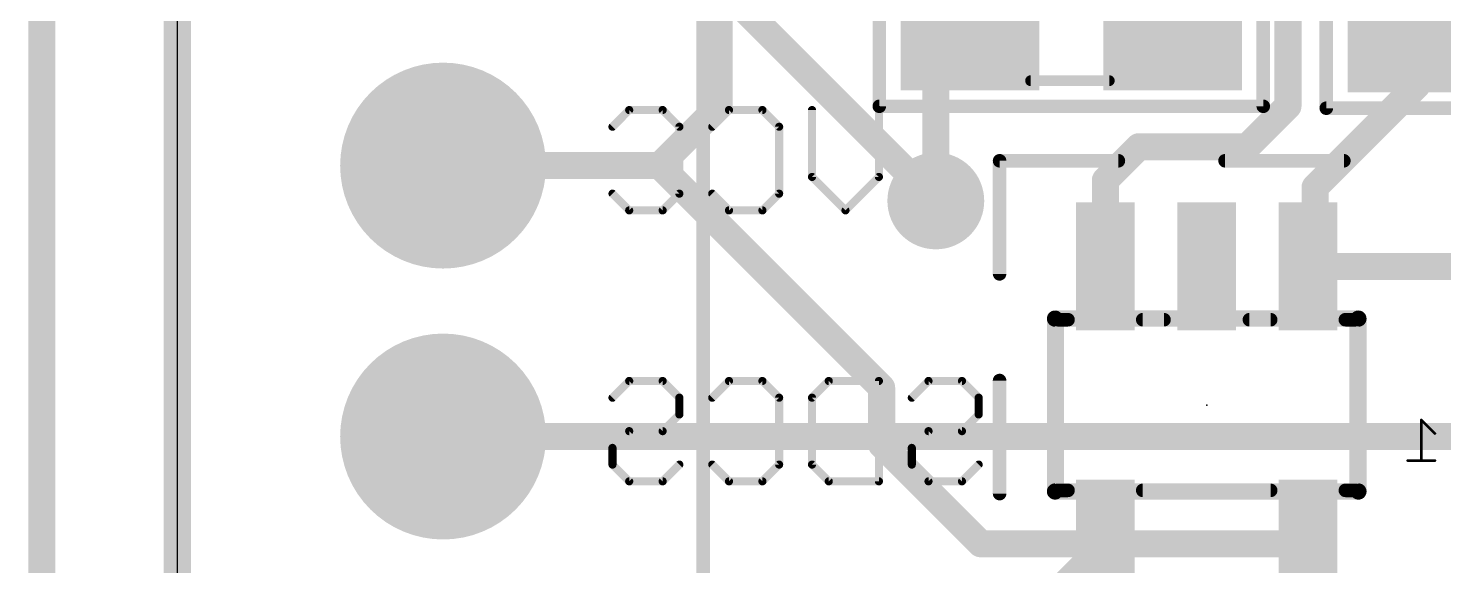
# Model space of a CAD drawing. Extents: x -0.1 to 38.1, y -0.1 to 36.4.
# Drawn here: x -0.13 to 13.14, y 18.42 to 23.46 of the extents above; entities that cross this region are included whole.
import ezdxf

# ---------------------------------------------------------------- set-up
doc = ezdxf.new("R2010")
doc.units = 0
for name, color, linetype in [('1', 12, 'CONTINUOUS'), ('16', 132, 'CONTINUOUS'), ('17', 110, 'CONTINUOUS'), ('18', 110, 'CONTINUOUS'), ('20', 53, 'CONTINUOUS'), ('22', 6, 'CONTINUOUS'), ('24', 53, 'CONTINUOUS'), ('26', 253, 'CONTINUOUS'), ('51', 253, 'CONTINUOUS'), ('52', 253, 'CONTINUOUS')]:
    doc.layers.add(name, color=color, linetype=linetype)

# ---------------------------------------------------------------- blocks, each defined once
blk = doc.blocks.new('RECT')
blk.add_solid([(-0.5, -0.5), (0.5, -0.5), (-0.5, 0.5), (0.5, 0.5)])
blk = doc.blocks.new('ROUNDP')
at = {"const_width": 0.5}
blk.add_lwpolyline([(0, -0.25, 1), (0, 0.25, 1), (0, -0.25)], format="xyb", dxfattribs=at)
blk = doc.blocks.new('ROUNDV')
at = {"const_width": 0.5}
blk.add_lwpolyline([(0, -0.25, 1), (0, 0.25, 1), (0, -0.25)], format="xyb", dxfattribs=at)

msp = doc.modelspace()

# ---------------------------------------------------------------- linework, layer by layer
at = {"layer": '1', "const_width": 0.254}
for points in [[(0, 0), (0, 31.65)], [(5.511, 24.715), (8.382, 21.844)], [(3.762, 19.635), (16.052, 19.635)]]:
    msp.add_lwpolyline(points, dxfattribs=at)
at = {"layer": '1', "const_width": 0.127}
for points in [[(8.3371, 21.7991, 1), (8.4269, 21.8889)], [(3.762, 19.6985, 1), (3.762, 19.5715)]]:
    msp.add_lwpolyline(points, format="xyb", dxfattribs=at)
at = {"layer": '16', "const_width": 0.254}
for points in [[(1.27, 0), (1.27, 31.65)], [(6.35, 22.733), (6.35, 25.927)], [(11.684, 22.733), (11.684, 24.638)], [(8.382, 23.311), (8.702, 23.631)], [(12.893, 22.926), (12.893, 23.613)], [(8.382, 21.844), (8.382, 23.311)], [(11.938, 21.971), (12.893, 22.926)], [(5.792, 22.175), (6.35, 22.733)], [(11.303, 22.352), (11.684, 22.733)], [(9.972, 22.037), (10.287, 22.352)], [(10.287, 22.352), (11.303, 22.352)], [(5.792, 22.175), (3.762, 22.175)], [(7.874, 20.093), (5.792, 22.175)], [(9.972, 21.2301), (9.972, 22.037)], [(11.938, 21.2961), (11.938, 21.971)], [(11.872, 21.2301), (11.938, 21.2961)], [(11.872, 21.2301), (14.1931, 21.2301)], [(7.874, 19.558), (7.874, 20.093)], [(8.8021, 18.6299), (7.874, 19.558)], [(8.575, 17.2329), (9.972, 18.6299)], [(9.972, 18.6299), (8.8021, 18.6299)], [(9.972, 18.6299), (11.872, 18.6299)], [(9.972, 18.6299), (10.033, 18.5689)], [(10.033, 18.5689), (10.033, 17.653)]]:
    msp.add_lwpolyline(points, dxfattribs=at)
at = {"layer": '16', "const_width": 0.127}
for points in [[(8.4455, 23.311, 1), (8.3185, 23.311)], [(8.3371, 23.3559, 1), (8.4269, 23.2661)], [(12.8295, 22.926, 1), (12.9565, 22.926)], [(12.9379, 22.8811, 1), (12.8481, 22.9709)], [(6.3949, 22.6881, 1), (6.3051, 22.7779)], [(11.7289, 22.6881, 1), (11.6391, 22.7779)], [(6.2865, 22.733, 1), (6.4135, 22.733)], [(11.6205, 22.733, 1), (11.7475, 22.733)], [(10.287, 22.4155, 1), (10.287, 22.2885)], [(10.3319, 22.3071, 1), (10.2421, 22.3969)], [(11.2581, 22.3969, 1), (11.3479, 22.3071)], [(11.303, 22.2885, 1), (11.303, 22.4155)], [(3.762, 22.2385, 1), (3.762, 22.1115)], [(5.8369, 22.2199, 1), (5.7471, 22.1301)], [(5.792, 22.1115, 1), (5.792, 22.2385)], [(5.7471, 22.2199, 1), (5.8369, 22.1301)], [(10.0355, 22.037, 1), (9.9085, 22.037)], [(9.9271, 22.0819, 1), (10.0169, 21.9921)], [(12.0015, 21.971, 1), (11.8745, 21.971)], [(11.8931, 22.0159, 1), (11.9829, 21.9261)], [(8.3185, 21.844, 1), (8.4455, 21.844)], [(11.9829, 21.2512, 1), (11.8931, 21.341)], [(9.9085, 21.2301, 1), (10.0355, 21.2301)], [(11.872, 21.2936, 1), (11.872, 21.1666)], [(11.8271, 21.275, 1), (11.9169, 21.1852)], [(11.8745, 21.2961, 1), (12.0015, 21.2961)], [(7.9375, 20.093, 1), (7.8105, 20.093)], [(7.8291, 20.0481, 1), (7.9189, 20.1379)], [(7.9189, 19.6029, 1), (7.8291, 19.5131)], [(7.8105, 19.558, 1), (7.9375, 19.558)], [(8.8021, 18.6934, 1), (8.8021, 18.5664)], [(8.7572, 18.585, 1), (8.847, 18.6748)], [(9.972, 18.6934, 1), (9.972, 18.5664)], [(10.0169, 18.6748, 1), (9.9271, 18.585)], [(10.0169, 18.585, 1), (9.9271, 18.6748)], [(9.972, 18.5664, 1), (9.972, 18.6934)], [(11.872, 18.5664, 1), (11.872, 18.6934)], [(10.0965, 18.5689, 1), (9.9695, 18.5689)], [(9.9881, 18.524, 1), (10.0779, 18.6138)]]:
    msp.add_lwpolyline(points, format="xyb", dxfattribs=at)
at = {"layer": '20'}
msp.add_line((1.27, 28.65), (1.27, 3), dxfattribs=at)
at = {"layer": '22'}
for points, const_width in [([(7.852, 24.531), (7.852, 22.731)], 0.127), ([(11.452, 22.731), (11.452, 24.531)], 0.127), ([(12.043, 24.513), (12.043, 22.713)], 0.127), ([(5.3504, 22.5389), (5.5071, 22.6957)], 0.0762), ([(5.5071, 22.6957), (5.8207, 22.6957)], 0.0762), ([(5.8207, 22.6957), (5.9774, 22.5389)], 0.0762), ([(6.2859, 22.5389), (6.4426, 22.6957)], 0.0762), ([(6.4426, 22.6957), (6.7562, 22.6957)], 0.0762), ([(6.7562, 22.6957), (6.9129, 22.5389)], 0.0762), ([(7.2214, 22.0686), (7.2214, 22.6957)], 0.0762), ([(7.852, 22.731), (11.452, 22.731)], 0.127), ([(7.8485, 22.6957), (7.8485, 22.0686)], 0.0762), ([(12.043, 22.713), (15.643, 22.713)], 0.127), ([(5.9774, 22.5389), (5.9774, 21.9119)], 0.0762), ([(6.9129, 22.5389), (6.9129, 21.9119)], 0.0762), ([(7.5349, 21.7551), (7.2214, 22.0686)], 0.0762), ([(7.8485, 22.0686), (7.5349, 21.7551)], 0.0762), ([(5.5071, 21.7551), (5.3504, 21.9119)], 0.0762), ([(5.9774, 21.9119), (5.8207, 21.7551)], 0.0762), ([(6.4426, 21.7551), (6.2859, 21.9119)], 0.0762), ([(6.9129, 21.9119), (6.7562, 21.7551)], 0.0762), ([(5.8207, 21.7551), (5.5071, 21.7551)], 0.0762), ([(6.7562, 21.7551), (6.4426, 21.7551)], 0.0762), ([(9.522, 19.13), (9.522, 20.73)], 0.127), ([(9.522, 20.73), (9.622, 20.73)], 0.127), ([(10.322, 20.73), (10.522, 20.73)], 0.127), ([(11.322, 20.73), (11.522, 20.73)], 0.127), ([(12.322, 20.73), (12.222, 20.73)], 0.127), ([(12.322, 19.13), (12.322, 20.73)], 0.127), ([(5.3504, 19.9989), (5.5071, 20.1557)], 0.0762), ([(5.5071, 20.1557), (5.8207, 20.1557)], 0.0762), ([(5.8207, 20.1557), (5.9774, 19.9989)], 0.0762), ([(6.2859, 19.9989), (6.4426, 20.1557)], 0.0762), ([(6.4426, 20.1557), (6.7562, 20.1557)], 0.0762), ([(6.7562, 20.1557), (6.9129, 19.9989)], 0.0762), ([(7.2214, 19.9989), (7.3782, 20.1557)], 0.0762), ([(7.3782, 20.1557), (7.8485, 20.1557)], 0.0762), ([(7.8485, 20.1557), (7.8485, 19.2151)], 0.0762), ([(8.1569, 19.9989), (8.3137, 20.1557)], 0.0762), ([(8.3137, 20.1557), (8.6272, 20.1557)], 0.0762), ([(8.6272, 20.1557), (8.784, 19.9989)], 0.0762), ([(5.9774, 19.9989), (5.9774, 19.8422)], 0.0762), ([(6.9129, 19.9989), (6.9129, 19.3719)], 0.0762), ([(7.2214, 19.3719), (7.2214, 19.9989)], 0.0762), ([(8.784, 19.9989), (8.784, 19.8422)], 0.0762), ([(5.9774, 19.8422), (5.8207, 19.6854)], 0.0762), ([(8.784, 19.8422), (8.6272, 19.6854)], 0.0762), ([(5.5071, 19.6854), (5.3504, 19.5286)], 0.0762), ([(5.8207, 19.6854), (5.5071, 19.6854)], 0.0762), ([(8.3137, 19.6854), (8.1569, 19.5286)], 0.0762), ([(8.6272, 19.6854), (8.3137, 19.6854)], 0.0762), ([(5.3504, 19.5286), (5.3504, 19.3719)], 0.0762), ([(8.1569, 19.5286), (8.1569, 19.3719)], 0.0762), ([(5.3504, 19.3719), (5.5071, 19.2151)], 0.0762), ([(5.8207, 19.2151), (5.9774, 19.3719)], 0.0762), ([(6.4426, 19.2151), (6.2859, 19.3719)], 0.0762), ([(6.9129, 19.3719), (6.7562, 19.2151)], 0.0762), ([(7.3782, 19.2151), (7.2214, 19.3719)], 0.0762), ([(8.1569, 19.3719), (8.3137, 19.2151)], 0.0762), ([(8.6272, 19.2151), (8.784, 19.3719)], 0.0762), ([(5.5071, 19.2151), (5.8207, 19.2151)], 0.0762), ([(6.7562, 19.2151), (6.4426, 19.2151)], 0.0762), ([(7.8485, 19.2151), (7.3782, 19.2151)], 0.0762), ([(8.3137, 19.2151), (8.6272, 19.2151)], 0.0762), ([(9.622, 19.13), (9.522, 19.13)], 0.127), ([(10.322, 19.13), (11.522, 19.13)], 0.127), ([(12.222, 19.13), (12.322, 19.13)], 0.127)]:
    msp.add_lwpolyline(points, dxfattribs=dict(at, const_width=const_width))
for points, const_width in [([(5.5071, 22.7148, 1), (5.5071, 22.6767)], 0.0381), ([(5.5206, 22.6822, 1), (5.4936, 22.7092)], 0.0381), ([(5.8341, 22.7092, 1), (5.8072, 22.6822)], 0.0381), ([(5.8207, 22.6767, 1), (5.8207, 22.7148)], 0.0381), ([(6.4426, 22.7148, 1), (6.4426, 22.6767)], 0.0381), ([(6.4561, 22.6822, 1), (6.4292, 22.7092)], 0.0381), ([(6.7696, 22.7092, 1), (6.7427, 22.6822)], 0.0381), ([(6.7562, 22.6767, 1), (6.7562, 22.7148)], 0.0381), ([(7.2404, 22.6957, 1), (7.2023, 22.6957)], 0.0381), ([(7.852, 22.7628, 1), (7.852, 22.6993)], 0.0635), ([(7.8203, 22.731, 1), (7.8838, 22.731)], 0.0635), ([(7.8675, 22.6957, 1), (7.8294, 22.6957)], 0.0381), ([(11.4202, 22.731, 1), (11.4838, 22.731)], 0.0635), ([(11.452, 22.6993, 1), (11.452, 22.7628)], 0.0635), ([(12.043, 22.7447, 1), (12.043, 22.6813)], 0.0635), ([(12.0113, 22.713, 1), (12.0748, 22.713)], 0.0635), ([(5.3369, 22.5524, 1), (5.3638, 22.5255)], 0.0381), ([(5.9965, 22.5389, 1), (5.9584, 22.5389)], 0.0381), ([(5.9639, 22.5255, 1), (5.9909, 22.5524)], 0.0381), ([(6.2724, 22.5524, 1), (6.2993, 22.5255)], 0.0381), ([(6.932, 22.5389, 1), (6.8939, 22.5389)], 0.0381), ([(6.8995, 22.5255, 1), (6.9264, 22.5524)], 0.0381), ([(7.2349, 22.0821, 1), (7.2079, 22.0552)], 0.0381), ([(7.2023, 22.0686, 1), (7.2404, 22.0686)], 0.0381), ([(7.8294, 22.0686, 1), (7.8675, 22.0686)], 0.0381), ([(7.8619, 22.0552, 1), (7.835, 22.0821)], 0.0381), ([(5.3638, 21.9253, 1), (5.3369, 21.8984)], 0.0381), ([(5.9584, 21.9119, 1), (5.9965, 21.9119)], 0.0381), ([(5.9909, 21.8984, 1), (5.9639, 21.9253)], 0.0381), ([(6.2993, 21.9253, 1), (6.2724, 21.8984)], 0.0381), ([(6.8939, 21.9119, 1), (6.932, 21.9119)], 0.0381), ([(6.9264, 21.8984, 1), (6.8995, 21.9253)], 0.0381), ([(5.5071, 21.7742, 1), (5.5071, 21.7361)], 0.0381), ([(5.4936, 21.7416, 1), (5.5206, 21.7686)], 0.0381), ([(5.8072, 21.7686, 1), (5.8341, 21.7416)], 0.0381), ([(5.8207, 21.7361, 1), (5.8207, 21.7742)], 0.0381), ([(6.4426, 21.7742, 1), (6.4426, 21.7361)], 0.0381), ([(6.4292, 21.7416, 1), (6.4561, 21.7686)], 0.0381), ([(6.7427, 21.7686, 1), (6.7696, 21.7416)], 0.0381), ([(6.7562, 21.7361, 1), (6.7562, 21.7742)], 0.0381), ([(7.5215, 21.7686, 1), (7.5484, 21.7416)], 0.0381), ([(7.5215, 21.7416, 1), (7.5484, 21.7686)], 0.0381), ([(9.5538, 20.73, 1), (9.4902, 20.73)], 0.0635), ([(9.522, 20.7617, 1), (9.522, 20.6983)], 0.0635), ([(9.622, 20.6983, 1), (9.622, 20.7617)], 0.0635), ([(10.322, 20.7617, 1), (10.322, 20.6983)], 0.0635), ([(10.522, 20.6983, 1), (10.522, 20.7617)], 0.0635), ([(11.322, 20.7617, 1), (11.322, 20.6983)], 0.0635), ([(11.522, 20.6983, 1), (11.522, 20.7617)], 0.0635), ([(12.222, 20.7617, 1), (12.222, 20.6983)], 0.0635), ([(12.3538, 20.73, 1), (12.2903, 20.73)], 0.0635), ([(12.322, 20.6983, 1), (12.322, 20.7617)], 0.0635), ([(5.5071, 20.1748, 1), (5.5071, 20.1367)], 0.0381), ([(5.5206, 20.1422, 1), (5.4937, 20.1692)], 0.0381), ([(5.8341, 20.1692, 1), (5.8072, 20.1422)], 0.0381), ([(5.8207, 20.1367, 1), (5.8207, 20.1748)], 0.0381), ([(6.4426, 20.1748, 1), (6.4426, 20.1367)], 0.0381), ([(6.4561, 20.1422, 1), (6.4292, 20.1692)], 0.0381), ([(6.7696, 20.1692, 1), (6.7427, 20.1422)], 0.0381), ([(6.7562, 20.1367, 1), (6.7562, 20.1748)], 0.0381), ([(7.3782, 20.1748, 1), (7.3782, 20.1367)], 0.0381), ([(7.3916, 20.1422, 1), (7.3647, 20.1692)], 0.0381), ([(7.8675, 20.1557, 1), (7.8294, 20.1557)], 0.0381), ([(7.8485, 20.1367, 1), (7.8485, 20.1748)], 0.0381), ([(8.3137, 20.1748, 1), (8.3137, 20.1367)], 0.0381), ([(8.3271, 20.1422, 1), (8.3002, 20.1692)], 0.0381), ([(8.6407, 20.1692, 1), (8.6137, 20.1422)], 0.0381), ([(8.6272, 20.1367, 1), (8.6272, 20.1748)], 0.0381), ([(5.3369, 20.0124, 1), (5.3638, 19.9855)], 0.0381), ([(5.9965, 19.9989, 1), (5.9584, 19.9989)], 0.0381), ([(5.964, 19.9855, 1), (5.9909, 20.0124)], 0.0381), ([(6.2724, 20.0124, 1), (6.2993, 19.9855)], 0.0381), ([(6.932, 19.9989, 1), (6.8939, 19.9989)], 0.0381), ([(6.8995, 19.9855, 1), (6.9264, 20.0124)], 0.0381), ([(7.2404, 19.9989, 1), (7.2023, 19.9989)], 0.0381), ([(7.2079, 20.0124, 1), (7.2349, 19.9855)], 0.0381), ([(8.1434, 20.0124, 1), (8.1704, 19.9855)], 0.0381), ([(8.803, 19.9989, 1), (8.7649, 19.9989)], 0.0381), ([(8.7705, 19.9855, 1), (8.7974, 20.0124)], 0.0381), ([(5.9584, 19.8422, 1), (5.9965, 19.8422)], 0.0381), ([(5.9909, 19.8287, 1), (5.964, 19.8556)], 0.0381), ([(8.7649, 19.8422, 1), (8.803, 19.8422)], 0.0381), ([(8.7974, 19.8287, 1), (8.7705, 19.8556)], 0.0381), ([(5.5071, 19.7045, 1), (5.5071, 19.6664)], 0.0381), ([(5.5206, 19.6719, 1), (5.4937, 19.6989)], 0.0381), ([(5.8072, 19.6989, 1), (5.8341, 19.6719)], 0.0381), ([(5.8207, 19.6664, 1), (5.8207, 19.7045)], 0.0381), ([(8.3137, 19.7045, 1), (8.3137, 19.6664)], 0.0381), ([(8.3271, 19.6719, 1), (8.3002, 19.6989)], 0.0381), ([(8.6137, 19.6989, 1), (8.6407, 19.6719)], 0.0381), ([(8.6272, 19.6664, 1), (8.6272, 19.7045)], 0.0381), ([(5.3694, 19.5286, 1), (5.3313, 19.5286)], 0.0381), ([(5.3369, 19.5421, 1), (5.3638, 19.5152)], 0.0381), ([(8.1434, 19.5421, 1), (8.1704, 19.5152)], 0.0381), ([(8.176, 19.5286, 1), (8.1379, 19.5286)], 0.0381), ([(5.3313, 19.3719, 1), (5.3694, 19.3719)], 0.0381), ([(5.3638, 19.3853, 1), (5.3369, 19.3584)], 0.0381), ([(5.9909, 19.3584, 1), (5.964, 19.3853)], 0.0381), ([(6.2993, 19.3853, 1), (6.2724, 19.3584)], 0.0381), ([(6.8939, 19.3719, 1), (6.932, 19.3719)], 0.0381), ([(6.9264, 19.3584, 1), (6.8995, 19.3853)], 0.0381), ([(7.2349, 19.3853, 1), (7.2079, 19.3584)], 0.0381), ([(7.2023, 19.3719, 1), (7.2404, 19.3719)], 0.0381), ([(8.1704, 19.3853, 1), (8.1434, 19.3584)], 0.0381), ([(8.1379, 19.3719, 1), (8.176, 19.3719)], 0.0381), ([(8.7974, 19.3584, 1), (8.7705, 19.3853)], 0.0381), ([(5.5071, 19.2341, 1), (5.5071, 19.196)], 0.0381), ([(5.4937, 19.2016, 1), (5.5206, 19.2286)], 0.0381), ([(5.8072, 19.2286, 1), (5.8341, 19.2016)], 0.0381), ([(5.8207, 19.196, 1), (5.8207, 19.2341)], 0.0381), ([(6.4426, 19.2341, 1), (6.4426, 19.196)], 0.0381), ([(6.4292, 19.2016, 1), (6.4561, 19.2286)], 0.0381), ([(6.7427, 19.2286, 1), (6.7696, 19.2016)], 0.0381), ([(6.7562, 19.196, 1), (6.7562, 19.2341)], 0.0381), ([(7.3782, 19.2341, 1), (7.3782, 19.196)], 0.0381), ([(7.3647, 19.2016, 1), (7.3916, 19.2286)], 0.0381), ([(7.8485, 19.196, 1), (7.8485, 19.2341)], 0.0381), ([(8.3137, 19.2341, 1), (8.3137, 19.196)], 0.0381), ([(8.3002, 19.2016, 1), (8.3271, 19.2286)], 0.0381), ([(8.6137, 19.2286, 1), (8.6407, 19.2016)], 0.0381), ([(8.6272, 19.196, 1), (8.6272, 19.2341)], 0.0381), ([(7.8294, 19.2151, 1), (7.8675, 19.2151)], 0.0381), ([(9.4902, 19.13, 1), (9.5538, 19.13)], 0.0635), ([(9.522, 19.1618, 1), (9.522, 19.0983)], 0.0635), ([(9.622, 19.0983, 1), (9.622, 19.1618)], 0.0635), ([(10.322, 19.1618, 1), (10.322, 19.0983)], 0.0635), ([(11.522, 19.0983, 1), (11.522, 19.1618)], 0.0635), ([(12.222, 19.1618, 1), (12.222, 19.0983)], 0.0635), ([(12.2903, 19.13, 1), (12.3538, 19.13)], 0.0635), ([(12.322, 19.0983, 1), (12.322, 19.1618)], 0.0635)]:
    msp.add_lwpolyline(points, format="xyb", dxfattribs=dict(at, const_width=const_width))
at = {"layer": '24'}
msp.add_point((10.922, 19.93), dxfattribs=at)
at = {"layer": '26', "const_width": 0.0254}
for points in [[(13.0615, 19.6635), (12.9344, 19.7906)], [(12.9344, 19.7906), (12.9344, 19.4093)], [(13.0615, 19.4093), (12.8073, 19.4093)]]:
    msp.add_lwpolyline(points, dxfattribs=at)
at = {"layer": '26', "const_width": 0.0127}
for points in [[(12.9389, 19.7951, 1), (12.9299, 19.7861)], [(12.9408, 19.7906, 1), (12.9281, 19.7906)], [(13.057, 19.659, 1), (13.066, 19.668)], [(12.8073, 19.4157, 1), (12.8073, 19.403)], [(12.9281, 19.4093, 1), (12.9408, 19.4093)], [(13.0615, 19.403, 1), (13.0615, 19.4157)]]:
    msp.add_lwpolyline(points, format="xyb", dxfattribs=at)
at = {"layer": '51', "const_width": 0.127}
for points in [[(6.2, 1.81), (6.2, 24.01)], [(8.98, 22.22), (10.094, 22.22)], [(8.98, 21.16), (8.98, 22.22)], [(11.094, 22.22), (12.208, 22.22)], [(8.98, 19.1), (8.98, 20.16)]]:
    msp.add_lwpolyline(points, dxfattribs=at)
at = {"layer": '51', "const_width": 0.0635}
for points in [[(9.0118, 22.22, 1), (8.9482, 22.22)], [(8.98, 22.2518, 1), (8.98, 22.1883)], [(10.094, 22.1883, 1), (10.094, 22.2518)], [(11.094, 22.2518, 1), (11.094, 22.1883)], [(12.208, 22.1883, 1), (12.208, 22.2518)], [(8.9482, 21.16, 1), (9.0118, 21.16)], [(9.0118, 20.16, 1), (8.9482, 20.16)], [(8.9482, 19.1, 1), (9.0118, 19.1)]]:
    msp.add_lwpolyline(points, format="xyb", dxfattribs=at)
at = {"layer": '52'}
for points, const_width in [([(10.008, 22.971), (9.271, 22.971)], 0.1016), ([(12.3444, 20.7404), (9.4996, 20.7404)], 0.1524), ([(9.4996, 20.7404), (9.4996, 19.1196)], 0.1524), ([(12.3444, 19.1196), (12.3444, 20.7404)], 0.1524), ([(9.4996, 19.1196), (12.3444, 19.1196)], 0.1524)]:
    msp.add_lwpolyline(points, dxfattribs=dict(at, const_width=const_width))
for points, const_width in [([(9.271, 22.9964, 1), (9.271, 22.9456)], 0.0508), ([(10.008, 22.9456, 1), (10.008, 22.9964)], 0.0508), ([(9.4996, 20.7785, 1), (9.4996, 20.7023)], 0.0762), ([(9.5377, 20.7404, 1), (9.4615, 20.7404)], 0.0762), ([(12.3825, 20.7404, 1), (12.3063, 20.7404)], 0.0762), ([(12.3444, 20.7023, 1), (12.3444, 20.7785)], 0.0762), ([(9.4996, 19.1577, 1), (9.4996, 19.0815)], 0.0762), ([(9.4615, 19.1196, 1), (9.5377, 19.1196)], 0.0762), ([(12.3063, 19.1196, 1), (12.3825, 19.1196)], 0.0762), ([(12.3444, 19.0815, 1), (12.3444, 19.1577)], 0.0762)]:
    msp.add_lwpolyline(points, format="xyb", dxfattribs=dict(at, const_width=const_width))

# ---------------------------------------------------------------- block references
at = {"layer": '16', "xscale": 1.3, "yscale": 1.5, "rotation": 180}
for p in [(8.702, 23.631), (10.602, 23.631)]:
    msp.add_blockref('RECT', p, dxfattribs=at)
at = {"layer": '16'}
for p, xscale, yscale in [((12.893, 23.613), 1.3, 1.5), ((9.972, 21.2301), 0.55, 1.2), ((10.922, 21.2301), 0.55, 1.2), ((11.872, 21.2301), 0.55, 1.2), ((9.972, 18.6299), 0.55, 1.2), ((11.872, 18.6299), 0.55, 1.2)]:
    msp.add_blockref('RECT', p, dxfattribs=dict(at, xscale=xscale, yscale=yscale))
at = {"layer": '17', "xscale": 1.9304, "yscale": 1.9304, "rotation": 180}
for p in [(3.762, 22.175), (3.762, 22.175), (3.762, 19.635), (3.762, 19.635)]:
    msp.add_blockref('ROUNDP', p, dxfattribs=at)
at = {"layer": '18', "xscale": 0.908, "yscale": 0.908}
msp.add_blockref('ROUNDV', (8.382, 21.844), dxfattribs=at)
msp.add_blockref('ROUNDV', (8.382, 21.844), dxfattribs=at)
at = {"layer": '51', "xscale": 0.508, "yscale": 0.508, "rotation": 90}
for p in [(3.762, 22.175), (3.762, 19.635)]:
    msp.add_blockref('RECT', p, dxfattribs=at)
at = {"layer": '52', "xscale": 0.7501, "yscale": 1.4501, "rotation": 180}
for p in [(8.9214, 23.6322), (10.3692, 23.6322)]:
    msp.add_blockref('RECT', p, dxfattribs=at)
at = {"layer": '52'}
for p, xscale, yscale in [((13.1258, 23.6119), 0.7501, 1.4501), ((9.972, 21.105), 0.5, 0.65), ((10.922, 21.105), 0.5, 0.65), ((11.872, 21.105), 0.5, 0.65), ((9.972, 18.755), 0.5, 0.65), ((11.872, 18.755), 0.5, 0.65)]:
    msp.add_blockref('RECT', p, dxfattribs=dict(at, xscale=xscale, yscale=yscale))

doc.saveas('drawing.dxf')
